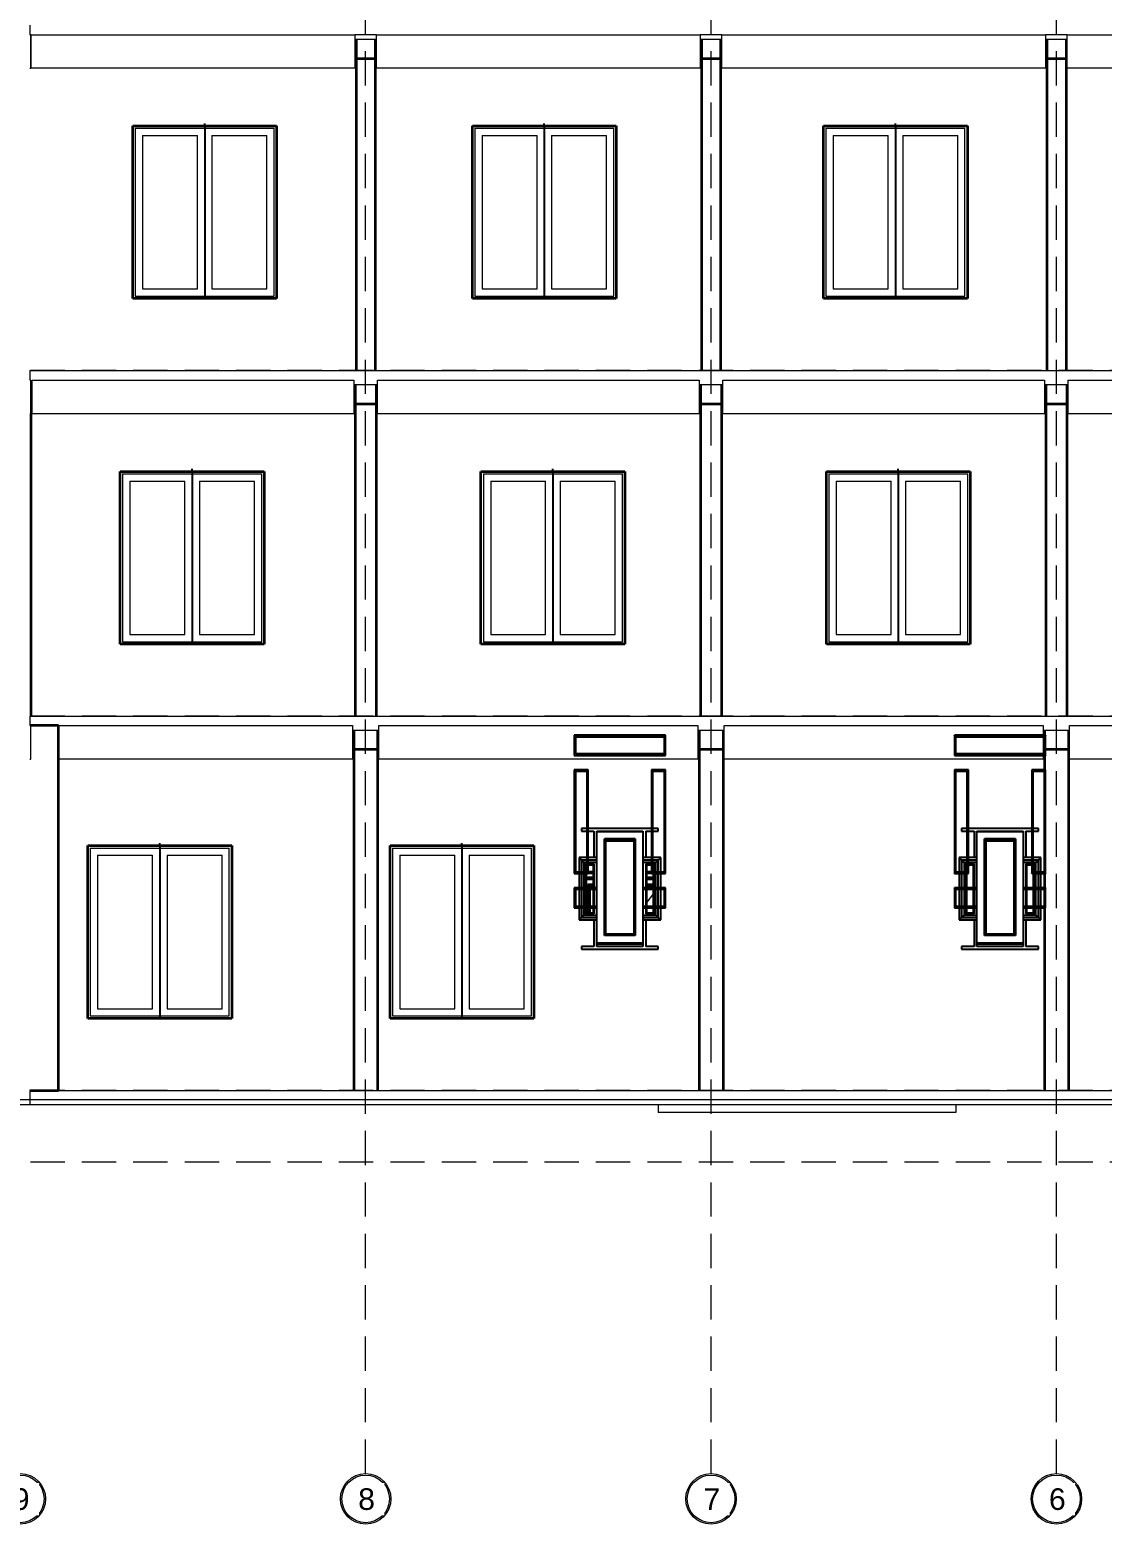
# Model space of a CAD drawing. Header units: millimetres. Extents: x -45890 to 10975, y -4520 to 23231.
# Drawn here: x -29550 to -18374, y -4520 to 11050 of the extents above; entities that cross this region are included whole.
import ezdxf

# ---------------------------------------------------------------- set-up
doc = ezdxf.new("R2010")
doc.units = ezdxf.units.MM
doc.linetypes.add('Centre', pattern=[2381.25, 476.25, -357.1875, 1190.625, -357.1875])
doc.linetypes.add('Hidden', pattern=[535.78125, 357.1875, -178.59375])
for name, color, linetype, lineweight in [('A-DOOR', 7, 'Continuous', 25), ('A-FLOR', 7, 'Continuous', 18), ('A-FLOR-LEVL', 7, 'Continuous', 9), ('A-GLAZ', 7, 'Continuous', 25), ('A-WALL', 7, 'Continuous', 35), ('S-BEAM', 7, 'Continuous', 18), ('S-COLS', 7, 'Continuous', 35), ('S-FNDN', 7, 'Continuous', 18), ('S-GRID', 7, 'Continuous', 9), ('S-GRID-IDEN', 7, 'Continuous', 9)]:
    doc.layers.add(name, color=color, linetype=linetype, lineweight=lineweight)
doc.styles.add('Arial_2', font='arial.ttf', dxfattribs={"height": 225})

# ---------------------------------------------------------------- blocks, each defined once
blk = doc.blocks.new('CỬA 1 CÁNH EROWINDOW_có ô chết_ - D4_1000x2200-2361184-MẶT ĐỨNG KIẾN TRÚC TRỤC 11-1')
at = {"layer": 'A-DOOR'}
for p, q in [((-23750, 2281), (-23745, 2281)), ((-23750, 2220), (-23680, 2220)), ((-23680, 2210), (-23750, 2210)), ((-23750, 2200), (-23680, 2200)), ((-23680, 2200), (-23750, 2200)), ((-23730, 2281), (-23680, 2281)), ((-23730, 2271), (-23680, 2271)), ((-23680, 2261), (-23730, 2261)), ((-23680, 2261), (-23730, 2261)), ((-23120, 2281), (-23070, 2281)), ((-23120, 2271), (-23070, 2271)), ((-23070, 2261), (-23120, 2261)), ((-23070, 2261), (-23120, 2261)), ((-23120, 2220), (-23050, 2220)), ((-23050, 2210), (-23120, 2210)), ((-23120, 2200), (-23050, 2200)), ((-23050, 2200), (-23120, 2200)), ((-23055, 2281), (-23050, 2281)), ((-23680, 2144), (-23733, 2144)), ((-23733, 2144), (-23733, 2110)), ((-23733, 2144), (-23680, 2144)), ((-23733, 2110), (-23733, 2144)), ((-23733, 2095), (-23733, 1915)), ((-23733, 1915), (-23733, 2095)), ((-23723, 2110), (-23723, 2134)), ((-23723, 2134), (-23680, 2134)), ((-23723, 2134), (-23713, 2124)), ((-23723, 1915), (-23723, 2095)), ((-23680, 2124), (-23713, 2124)), ((-23713, 2124), (-23713, 2110)), ((-23713, 2095), (-23713, 1915)), ((-23050, 2144), (-23120, 2144)), ((-23120, 2144), (-23050, 2144)), ((-23120, 2134), (-23050, 2134)), ((-23050, 2124), (-23120, 2124)), ((-23733, 1900), (-23733, 1850)), ((-23733, 1850), (-23733, 1900)), ((-23723, 1850), (-23723, 1900)), ((-23713, 1900), (-23713, 1850))]:
    blk.add_line(p, q, dxfattribs=at)
at = {"layer": 'A-DOOR', "linetype": 'Centre', "lineweight": 18}
blk.add_line((-23050, 2052), (-23120, 1962), dxfattribs=at)
blk = doc.blocks.new('ATT_Window 2 - S5_800x600-2360992-MẶT ĐỨNG KIẾN TRÚC TRỤC 11-1')
at = {"layer": 'A-GLAZ'}
for p, q in [((-19913, 3700), (-19913, 3490)), ((-18963, 3700), (-19913, 3700)), ((-19898, 3505), (-19898, 3685)), ((-19898, 3685), (-18978, 3685)), ((-18978, 3685), (-18988, 3685)), ((-18978, 3685), (-18978, 3505)), ((-18978, 3685), (-18978, 3550)), ((-18963, 3490), (-18963, 3700)), ((-19913, 3490), (-18963, 3490)), ((-18978, 3505), (-19898, 3505)), ((-19913, 3340), (-19913, 2260)), ((-19768, 3340), (-19913, 3340)), ((-19898, 2275), (-19898, 3325)), ((-19898, 3325), (-19783, 3325)), ((-19783, 3325), (-19783, 2407)), ((-19768, 2407), (-19768, 3340)), ((-19108, 3340), (-19108, 2407)), ((-18963, 3340), (-19108, 3340)), ((-19093, 2407), (-19093, 3325)), ((-19093, 3325), (-18978, 3325)), ((-18978, 3325), (-18978, 2275)), ((-18963, 2260), (-18963, 3340)), ((-19838, 2730), (-19838, 2700)), ((-19782, 2730), (-19838, 2730)), ((-19838, 2700), (-19782, 2700)), ((-19108, 2730), (-19768, 2730)), ((-19768, 2700), (-19708, 2700)), ((-19708, 2700), (-19708, 2425)), ((-19678, 2700), (-19198, 2700)), ((-19678, 2697), (-19678, 2700)), ((-19678, 1538), (-19678, 2697)), ((-19678, 2697), (-19198, 2697)), ((-19198, 2700), (-19198, 2697)), ((-19198, 2697), (-19198, 1538)), ((-19168, 2700), (-19168, 2425)), ((-19168, 2700), (-19108, 2700)), ((-19038, 2730), (-19094, 2730)), ((-19094, 2700), (-19038, 2700)), ((-19038, 2700), (-19038, 2730)), ((-19598, 1615), (-19598, 2620)), ((-19598, 2620), (-19278, 2620)), ((-19278, 2619), (-19598, 2619)), ((-19584, 2599), (-19292, 2599)), ((-19583, 1625), (-19583, 2601)), ((-19583, 1626), (-19583, 2601)), ((-19293, 2601), (-19583, 2601)), ((-19293, 2601), (-19293, 1625)), ((-19293, 2601), (-19293, 1626)), ((-19278, 2620), (-19278, 1615)), ((-19838, 2400), (-19863, 2425)), ((-19863, 2425), (-19863, 2269)), ((-19777, 2425), (-19863, 2425)), ((-19813, 2375), (-19838, 2400)), ((-19838, 2400), (-19838, 1800)), ((-19678, 2400), (-19838, 2400)), ((-19813, 2375), (-19813, 2269)), ((-19777, 2375), (-19813, 2375)), ((-19798, 2274), (-19798, 2360)), ((-19798, 2360), (-19782, 2360)), ((-19788, 2350), (-19788, 2275)), ((-19788, 2350), (-19783, 2350)), ((-19783, 2392), (-19783, 2275)), ((-19783, 2275), (-19783, 2360)), ((-19678, 2425), (-19768, 2425)), ((-19768, 2260), (-19768, 2392)), ((-19678, 2375), (-19768, 2375)), ((-19768, 2360), (-19708, 2360)), ((-19768, 2350), (-19718, 2350)), ((-19718, 2350), (-19718, 2110)), ((-19708, 2360), (-19708, 2110)), ((-19108, 2425), (-19198, 2425)), ((-19038, 2400), (-19198, 2400)), ((-19108, 2375), (-19198, 2375)), ((-19168, 2360), (-19168, 2110)), ((-19168, 2360), (-19108, 2360)), ((-19158, 2350), (-19108, 2350)), ((-19158, 2110), (-19158, 2350)), ((-19108, 2392), (-19108, 2260)), ((-19013, 2425), (-19099, 2425)), ((-19063, 2375), (-19099, 2375)), ((-19094, 2360), (-19078, 2360)), ((-19093, 2275), (-19093, 2392)), ((-19093, 2275), (-19093, 2360)), ((-19093, 2350), (-19088, 2350)), ((-19088, 2275), (-19088, 2350)), ((-19078, 2274), (-19078, 2360)), ((-19038, 2400), (-19063, 2375)), ((-19063, 2269), (-19063, 2375)), ((-19013, 2425), (-19038, 2400)), ((-19038, 1800), (-19038, 2400)), ((-19013, 2269), (-19013, 2425)), ((-19913, 2260), (-19846, 2260)), ((-19846, 2275), (-19898, 2275)), ((-19863, 2260), (-19863, 2110)), ((-19783, 2275), (-19831, 2275)), ((-19831, 2260), (-19768, 2260)), ((-19813, 2260), (-19813, 2110)), ((-19798, 2275), (-19783, 2275)), ((-19798, 2110), (-19798, 2260)), ((-19788, 2260), (-19788, 2110)), ((-19108, 2260), (-19046, 2260)), ((-19046, 2275), (-19093, 2275)), ((-19093, 2275), (-19078, 2275)), ((-19088, 2110), (-19088, 2260)), ((-19078, 2110), (-19078, 2260)), ((-19063, 2110), (-19063, 2260)), ((-18978, 2275), (-19031, 2275)), ((-19031, 2260), (-18963, 2260)), ((-19013, 2110), (-19013, 2260)), ((-19913, 2110), (-19913, 1900)), ((-19846, 2110), (-19913, 2110)), ((-19898, 1915), (-19898, 2095)), ((-19898, 2095), (-19846, 2095)), ((-19863, 2101), (-19863, 1909)), ((-19831, 2095), (-19678, 2095)), ((-19678, 2110), (-19831, 2110)), ((-19813, 2101), (-19813, 1909)), ((-19798, 1914), (-19798, 2096)), ((-19708, 2095), (-19798, 2095)), ((-19788, 2095), (-19788, 1915)), ((-19718, 2095), (-19718, 1915)), ((-19708, 2096), (-19708, 1914)), ((-19046, 2110), (-19198, 2110)), ((-19198, 2095), (-19046, 2095)), ((-19168, 2096), (-19168, 1914)), ((-19078, 2095), (-19168, 2095)), ((-19158, 1915), (-19158, 2095)), ((-19088, 1915), (-19088, 2095)), ((-19078, 1914), (-19078, 2096)), ((-19063, 1909), (-19063, 2101)), ((-19031, 2095), (-18978, 2095)), ((-18963, 2110), (-19031, 2110)), ((-19013, 1909), (-19013, 2101)), ((-18978, 2095), (-18978, 1915)), ((-18963, 1900), (-18963, 2110)), ((-19913, 1900), (-19846, 1900)), ((-19846, 1915), (-19898, 1915)), ((-19863, 1900), (-19863, 1775)), ((-19678, 1915), (-19831, 1915)), ((-19831, 1900), (-19678, 1900)), ((-19813, 1900), (-19813, 1825)), ((-19708, 1915), (-19798, 1915)), ((-19798, 1840), (-19798, 1900)), ((-19788, 1900), (-19788, 1850)), ((-19718, 1900), (-19718, 1850)), ((-19708, 1900), (-19708, 1840)), ((-19046, 1915), (-19198, 1915)), ((-19198, 1900), (-19046, 1900)), ((-19078, 1915), (-19168, 1915)), ((-19168, 1900), (-19168, 1840)), ((-19158, 1850), (-19158, 1900)), ((-19088, 1850), (-19088, 1900)), ((-19078, 1840), (-19078, 1900)), ((-19063, 1825), (-19063, 1900)), ((-18978, 1915), (-19031, 1915)), ((-19031, 1900), (-18963, 1900)), ((-19013, 1775), (-19013, 1900)), ((-19838, 1800), (-19863, 1775)), ((-19863, 1775), (-19678, 1775)), ((-19813, 1825), (-19838, 1800)), ((-19838, 1800), (-19678, 1800)), ((-19813, 1825), (-19678, 1825)), ((-19798, 1840), (-19708, 1840)), ((-19788, 1850), (-19718, 1850)), ((-19708, 1775), (-19708, 1500)), ((-19198, 1825), (-19063, 1825)), ((-19198, 1800), (-19038, 1800)), ((-19198, 1775), (-19013, 1775)), ((-19168, 1840), (-19078, 1840)), ((-19168, 1775), (-19168, 1500)), ((-19158, 1850), (-19088, 1850)), ((-19038, 1800), (-19063, 1825)), ((-19013, 1775), (-19038, 1800)), ((-19278, 1615), (-19598, 1615)), ((-19292, 1626), (-19584, 1626)), ((-19838, 1500), (-19838, 1470)), ((-19708, 1500), (-19838, 1500)), ((-19838, 1470), (-19038, 1470)), ((-19678, 1528), (-19678, 1538)), ((-19678, 1538), (-19198, 1538)), ((-19678, 1528), (-19198, 1528)), ((-19678, 1500), (-19678, 1528)), ((-19198, 1500), (-19678, 1500)), ((-19198, 1538), (-19198, 1528)), ((-19198, 1528), (-19198, 1500)), ((-19038, 1500), (-19168, 1500)), ((-19038, 1470), (-19038, 1500))]:
    blk.add_line(p, q, dxfattribs=at)
for points, knots in [([(-19903, 3690), (-19904, 3691), (-19904, 3691), (-19905, 3692), (-19906, 3693), (-19908, 3695), (-19910, 3697), (-19912, 3699), (-19913, 3700)], [0.5624637, 0.5624637, 0.5624637, 0.5624637, 0.5833333, 0.6666667, 0.7083333, 0.75, 0.8333333, 1, 1, 1, 1]), ([(-18963, 3700), (-18964, 3699), (-18966, 3697), (-18969, 3694), (-18970, 3693), (-18971, 3692), (-18972, 3691), (-18973, 3690), (-18974, 3689), (-18975, 3688), (-18976, 3687), (-18977, 3686), (-18978, 3685), (-18978, 3685), (-18978, 3685)], [-1, -1, -1, -1, -0.833333, -0.75, -0.666667, -0.625, -0.583333, -0.5, -0.458333, -0.416667, -0.333333, -0.25, -0.166667, 0, 0, 0, 0]), ([(-19903, 3500), (-19904, 3499), (-19904, 3499), (-19905, 3498), (-19906, 3497), (-19908, 3495), (-19910, 3493), (-19912, 3491), (-19913, 3490)], [0.5624637, 0.5624637, 0.5624637, 0.5624637, 0.5833333, 0.6666667, 0.7083333, 0.75, 0.8333333, 1, 1, 1, 1]), ([(-18978, 3505), (-18978, 3505), (-18978, 3505), (-18977, 3504), (-18976, 3503), (-18975, 3502), (-18974, 3501), (-18973, 3500), (-18972, 3499), (-18971, 3498), (-18970, 3497), (-18968, 3495), (-18966, 3493), (-18964, 3491), (-18963, 3490)], [0, 0, 0, 0, 0.166667, 0.25, 0.333333, 0.416667, 0.458333, 0.5, 0.583333, 0.666667, 0.708333, 0.75, 0.833333, 1, 1, 1, 1]), ([(-19898, 3325), (-19898, 3325), (-19898, 3325), (-19899, 3326), (-19900, 3327), (-19901, 3328), (-19902, 3329), (-19903, 3330), (-19904, 3331), (-19905, 3332), (-19906, 3333), (-19908, 3335), (-19910, 3337), (-19912, 3339), (-19913, 3340)], [0, 0, 0, 0, 0.166667, 0.25, 0.333333, 0.416667, 0.458333, 0.5, 0.583333, 0.666667, 0.708333, 0.75, 0.833333, 1, 1, 1, 1]), ([(-19783, 3325), (-19783, 3325), (-19783, 3325), (-19782, 3326), (-19781, 3327), (-19780, 3328), (-19779, 3329), (-19778, 3330), (-19777, 3331), (-19776, 3332), (-19775, 3333), (-19773, 3335), (-19771, 3337), (-19769, 3339), (-19768, 3340)], [0, 0, 0, 0, 0.166667, 0.25, 0.333333, 0.416667, 0.458333, 0.5, 0.583333, 0.666667, 0.708333, 0.75, 0.833333, 1, 1, 1, 1]), ([(-19093, 3325), (-19093, 3325), (-19093, 3325), (-19094, 3326), (-19095, 3327), (-19096, 3328), (-19097, 3329), (-19098, 3330), (-19099, 3331), (-19100, 3332), (-19101, 3333), (-19103, 3335), (-19105, 3337), (-19107, 3339), (-19108, 3340)], [0, 0, 0, 0, 0.166667, 0.25, 0.333333, 0.416667, 0.458333, 0.5, 0.583333, 0.666667, 0.708333, 0.75, 0.833333, 1, 1, 1, 1]), ([(-18978, 3325), (-18978, 3325), (-18978, 3325), (-18977, 3326), (-18976, 3327), (-18975, 3328), (-18974, 3329), (-18973, 3330), (-18972, 3331), (-18971, 3332), (-18970, 3333), (-18968, 3335), (-18966, 3337), (-18964, 3339), (-18963, 3340)], [0, 0, 0, 0, 0.166667, 0.25, 0.333333, 0.416667, 0.458333, 0.5, 0.583333, 0.666667, 0.708333, 0.75, 0.833333, 1, 1, 1, 1]), ([(-19583, 2601), (-19583, 2601), (-19583, 2602), (-19584, 2604), (-19585, 2605), (-19586, 2606), (-19587, 2607), (-19588, 2608), (-19589, 2610), (-19590, 2611), (-19591, 2613), (-19593, 2614), (-19595, 2616), (-19597, 2618), (-19598, 2619)], [0, 0, 0, 0, 0.166667, 0.25, 0.333333, 0.416667, 0.458333, 0.5, 0.583333, 0.666667, 0.708333, 0.75, 0.833333, 1, 1, 1, 1]), ([(-19278, 2619), (-19279, 2618), (-19281, 2616), (-19284, 2613), (-19285, 2612), (-19286, 2611), (-19287, 2609), (-19288, 2608), (-19289, 2607), (-19290, 2606), (-19291, 2605), (-19292, 2604), (-19293, 2602), (-19293, 2601), (-19293, 2601)], [-1, -1, -1, -1, -0.833333, -0.75, -0.666667, -0.625, -0.583333, -0.5, -0.458333, -0.416667, -0.333333, -0.25, -0.166667, 0, 0, 0, 0]), ([(-19913, 2260), (-19912, 2261), (-19910, 2263), (-19907, 2266), (-19906, 2267), (-19905, 2268), (-19904, 2269), (-19903, 2270), (-19902, 2271), (-19901, 2272), (-19900, 2273), (-19899, 2274), (-19898, 2275), (-19898, 2275), (-19898, 2275)], [-1, -1, -1, -1, -0.833333, -0.75, -0.666667, -0.625, -0.583333, -0.5, -0.458333, -0.416667, -0.333333, -0.25, -0.166667, 0, 0, 0, 0]), ([(-19783, 2275), (-19783, 2275), (-19783, 2275), (-19782, 2274), (-19781, 2273), (-19780, 2272), (-19779, 2271), (-19778, 2270), (-19777, 2269), (-19776, 2268), (-19775, 2267), (-19773, 2265), (-19771, 2263), (-19769, 2261), (-19768, 2260)], [0, 0, 0, 0, 0.166667, 0.25, 0.333333, 0.416667, 0.458333, 0.5, 0.583333, 0.666667, 0.708333, 0.75, 0.833333, 1, 1, 1, 1]), ([(-19108, 2260), (-19107, 2261), (-19105, 2263), (-19102, 2266), (-19101, 2267), (-19100, 2268), (-19099, 2269), (-19098, 2270), (-19097, 2271), (-19096, 2272), (-19095, 2273), (-19094, 2274), (-19093, 2275), (-19093, 2275), (-19093, 2275)], [-1, -1, -1, -1, -0.833333, -0.75, -0.666667, -0.625, -0.583333, -0.5, -0.458333, -0.416667, -0.333333, -0.25, -0.166667, 0, 0, 0, 0]), ([(-18978, 2275), (-18978, 2275), (-18978, 2275), (-18977, 2274), (-18976, 2273), (-18975, 2272), (-18974, 2271), (-18973, 2270), (-18972, 2269), (-18971, 2268), (-18970, 2267), (-18968, 2265), (-18966, 2263), (-18964, 2261), (-18963, 2260)], [0, 0, 0, 0, 0.166667, 0.25, 0.333333, 0.416667, 0.458333, 0.5, 0.583333, 0.666667, 0.708333, 0.75, 0.833333, 1, 1, 1, 1]), ([(-19898, 2095), (-19898, 2095), (-19898, 2095), (-19899, 2096), (-19900, 2097), (-19901, 2098), (-19902, 2099), (-19903, 2100), (-19904, 2101), (-19905, 2102), (-19906, 2103), (-19908, 2105), (-19910, 2107), (-19912, 2109), (-19913, 2110)], [0, 0, 0, 0, 0.166667, 0.25, 0.333333, 0.416667, 0.458333, 0.5, 0.583333, 0.666667, 0.708333, 0.75, 0.833333, 1, 1, 1, 1]), ([(-18963, 2110), (-18964, 2109), (-18966, 2107), (-18969, 2104), (-18970, 2103), (-18971, 2102), (-18972, 2101), (-18973, 2100), (-18974, 2099), (-18975, 2098), (-18976, 2097), (-18977, 2096), (-18978, 2095), (-18978, 2095), (-18978, 2095)], [-1, -1, -1, -1, -0.833333, -0.75, -0.666667, -0.625, -0.583333, -0.5, -0.458333, -0.416667, -0.333333, -0.25, -0.166667, 0, 0, 0, 0]), ([(-19898, 1915), (-19898, 1915), (-19898, 1915), (-19899, 1914), (-19900, 1913), (-19901, 1912), (-19902, 1911), (-19903, 1910), (-19904, 1909), (-19905, 1908), (-19906, 1907), (-19908, 1905), (-19910, 1903), (-19912, 1901), (-19913, 1900)], [0, 0, 0, 0, 0.166667, 0.25, 0.333333, 0.416667, 0.458333, 0.5, 0.583333, 0.666667, 0.708333, 0.75, 0.833333, 1, 1, 1, 1]), ([(-18978, 1915), (-18978, 1915), (-18978, 1915), (-18977, 1914), (-18976, 1913), (-18975, 1912), (-18974, 1911), (-18973, 1910), (-18972, 1909), (-18971, 1908), (-18970, 1907), (-18968, 1905), (-18966, 1903), (-18964, 1901), (-18963, 1900)], [0, 0, 0, 0, 0.166667, 0.25, 0.333333, 0.416667, 0.458333, 0.5, 0.583333, 0.666667, 0.708333, 0.75, 0.833333, 1, 1, 1, 1]), ([(-19584, 1626), (-19584, 1626), (-19584, 1626), (-19585, 1625), (-19586, 1625), (-19587, 1624), (-19588, 1624), (-19589, 1623), (-19590, 1622), (-19591, 1621), (-19593, 1620), (-19595, 1618), (-19596, 1616), (-19598, 1615)], [0.1666667, 0.1666667, 0.1666667, 0.1666667, 0.25, 0.3333333, 0.4166667, 0.4583333, 0.5, 0.5833333, 0.6666667, 0.7083333, 0.75, 0.8333333, 0.9851857, 0.9851857, 0.9851857, 0.9851857]), ([(-19292, 1626), (-19292, 1626), (-19292, 1626), (-19291, 1625), (-19290, 1625), (-19289, 1624), (-19288, 1624), (-19287, 1623), (-19286, 1622), (-19285, 1621), (-19283, 1620), (-19281, 1618), (-19280, 1616), (-19278, 1615)], [0.1666667, 0.1666667, 0.1666667, 0.1666667, 0.25, 0.3333333, 0.4166667, 0.4583333, 0.5, 0.5833333, 0.6666667, 0.7083333, 0.75, 0.8333333, 0.9821145, 0.9821145, 0.9821145, 0.9821145])]:
    blk.add_open_spline(points, degree=3, knots=knots, dxfattribs=at)
blk = doc.blocks.new('ATT_Window 2 - S5_800x600-V1-MẶT ĐỨNG KIẾN TRÚC TRỤC 11-1')
at = {"layer": 'A-GLAZ'}
for p, q in [((-23875, 3700), (-23875, 3490)), ((-22925, 3700), (-23875, 3700)), ((-23860, 3505), (-23860, 3685)), ((-23860, 3685), (-22940, 3685)), ((-22940, 3685), (-22940, 3505)), ((-22925, 3490), (-22925, 3700)), ((-23875, 3490), (-22925, 3490)), ((-22940, 3505), (-23860, 3505)), ((-23875, 3340), (-23875, 2260)), ((-23730, 3340), (-23875, 3340)), ((-23860, 2275), (-23860, 3325)), ((-23860, 3325), (-23745, 3325)), ((-23745, 3325), (-23745, 2408)), ((-23730, 2408), (-23730, 3340)), ((-23070, 3340), (-23070, 2408)), ((-22925, 3340), (-23070, 3340)), ((-23055, 2408), (-23055, 3325)), ((-23055, 3325), (-22940, 3325)), ((-22940, 3325), (-22940, 2275)), ((-22925, 2260), (-22925, 3340)), ((-23800, 2730), (-23800, 2700)), ((-23744, 2730), (-23800, 2730)), ((-23800, 2700), (-23744, 2700)), ((-23070, 2730), (-23730, 2730)), ((-23730, 2700), (-23670, 2700)), ((-23670, 2700), (-23670, 2425)), ((-23640, 2700), (-23160, 2700)), ((-23640, 2697), (-23640, 2700)), ((-23640, 1538), (-23640, 2697)), ((-23640, 2697), (-23160, 2697)), ((-23160, 2700), (-23160, 2697)), ((-23160, 2697), (-23160, 1538)), ((-23130, 2700), (-23130, 2425)), ((-23130, 2700), (-23070, 2700)), ((-23000, 2730), (-23056, 2730)), ((-23056, 2700), (-23000, 2700)), ((-23000, 2700), (-23000, 2730)), ((-23560, 1615), (-23560, 2620)), ((-23560, 2620), (-23240, 2620)), ((-23240, 2619), (-23560, 2619)), ((-23546, 2599), (-23254, 2599)), ((-23545, 1625), (-23545, 2601)), ((-23545, 1626), (-23545, 2601)), ((-23255, 2601), (-23545, 2601)), ((-23255, 2601), (-23255, 1625)), ((-23255, 2601), (-23255, 1626)), ((-23240, 2620), (-23240, 1615)), ((-23800, 2400), (-23825, 2425)), ((-23825, 2425), (-23825, 2269)), ((-23739, 2425), (-23825, 2425)), ((-23775, 2375), (-23800, 2400)), ((-23800, 2400), (-23800, 1800)), ((-23640, 2400), (-23800, 2400)), ((-23775, 2375), (-23775, 2269)), ((-23739, 2375), (-23775, 2375)), ((-23760, 2274), (-23760, 2360)), ((-23760, 2360), (-23744, 2360)), ((-23750, 2350), (-23750, 2275)), ((-23750, 2350), (-23745, 2350)), ((-23745, 2392), (-23745, 2275)), ((-23745, 2275), (-23745, 2360)), ((-23640, 2425), (-23730, 2425)), ((-23730, 2260), (-23730, 2392)), ((-23640, 2375), (-23730, 2375)), ((-23730, 2360), (-23670, 2360)), ((-23730, 2350), (-23680, 2350)), ((-23680, 2350), (-23680, 2110)), ((-23670, 2360), (-23670, 2110)), ((-23070, 2425), (-23160, 2425)), ((-23000, 2400), (-23160, 2400)), ((-23070, 2375), (-23160, 2375)), ((-23130, 2360), (-23130, 2110)), ((-23130, 2360), (-23070, 2360)), ((-23120, 2350), (-23070, 2350)), ((-23120, 2110), (-23120, 2350)), ((-23070, 2392), (-23070, 2260)), ((-22975, 2425), (-23061, 2425)), ((-23025, 2375), (-23061, 2375)), ((-23056, 2360), (-23040, 2360)), ((-23055, 2275), (-23055, 2392)), ((-23055, 2275), (-23055, 2360)), ((-23055, 2350), (-23050, 2350)), ((-23050, 2275), (-23050, 2350)), ((-23040, 2274), (-23040, 2360)), ((-23000, 2400), (-23025, 2375)), ((-23025, 2269), (-23025, 2375)), ((-22975, 2425), (-23000, 2400)), ((-23000, 1800), (-23000, 2400)), ((-22975, 2269), (-22975, 2425)), ((-23875, 2260), (-23808, 2260)), ((-23808, 2275), (-23860, 2275)), ((-23825, 2260), (-23825, 2110)), ((-23745, 2275), (-23793, 2275)), ((-23793, 2260), (-23730, 2260)), ((-23775, 2260), (-23775, 2110)), ((-23760, 2275), (-23745, 2275)), ((-23760, 2110), (-23760, 2260)), ((-23750, 2260), (-23750, 2110)), ((-23070, 2260), (-23008, 2260)), ((-23008, 2275), (-23055, 2275)), ((-23055, 2275), (-23040, 2275)), ((-23050, 2110), (-23050, 2260)), ((-23040, 2110), (-23040, 2260)), ((-23025, 2110), (-23025, 2260)), ((-22940, 2275), (-22993, 2275)), ((-22993, 2260), (-22925, 2260)), ((-22975, 2110), (-22975, 2260)), ((-23875, 2110), (-23875, 1900)), ((-23808, 2110), (-23875, 2110)), ((-23860, 1915), (-23860, 2095)), ((-23860, 2095), (-23808, 2095)), ((-23825, 2101), (-23825, 1909)), ((-23793, 2095), (-23640, 2095)), ((-23640, 2110), (-23793, 2110)), ((-23775, 2101), (-23775, 1909)), ((-23760, 1914), (-23760, 2096)), ((-23670, 2095), (-23760, 2095)), ((-23750, 2095), (-23750, 1915)), ((-23680, 2095), (-23680, 1915)), ((-23670, 2096), (-23670, 1914)), ((-23008, 2110), (-23160, 2110)), ((-23160, 2095), (-23008, 2095)), ((-23130, 2096), (-23130, 1914)), ((-23040, 2095), (-23130, 2095)), ((-23120, 1915), (-23120, 2095)), ((-23050, 1915), (-23050, 2095)), ((-23040, 1914), (-23040, 2096)), ((-23025, 1909), (-23025, 2101)), ((-22993, 2095), (-22940, 2095)), ((-22925, 2110), (-22993, 2110)), ((-22975, 1909), (-22975, 2101)), ((-22940, 2095), (-22940, 1915)), ((-22925, 1900), (-22925, 2110)), ((-23875, 1900), (-23808, 1900)), ((-23808, 1915), (-23860, 1915)), ((-23825, 1900), (-23825, 1775)), ((-23640, 1915), (-23793, 1915)), ((-23793, 1900), (-23640, 1900)), ((-23775, 1900), (-23775, 1825)), ((-23670, 1915), (-23760, 1915)), ((-23760, 1840), (-23760, 1900)), ((-23750, 1900), (-23750, 1850)), ((-23680, 1900), (-23680, 1850)), ((-23670, 1900), (-23670, 1840)), ((-23008, 1915), (-23160, 1915)), ((-23160, 1900), (-23008, 1900)), ((-23040, 1915), (-23130, 1915)), ((-23130, 1900), (-23130, 1840)), ((-23120, 1850), (-23120, 1900)), ((-23050, 1850), (-23050, 1900)), ((-23040, 1840), (-23040, 1900)), ((-23025, 1825), (-23025, 1900)), ((-22940, 1915), (-22993, 1915)), ((-22993, 1900), (-22925, 1900)), ((-22975, 1775), (-22975, 1900)), ((-23800, 1800), (-23825, 1775)), ((-23825, 1775), (-23640, 1775)), ((-23775, 1825), (-23800, 1800)), ((-23800, 1800), (-23640, 1800)), ((-23775, 1825), (-23640, 1825)), ((-23760, 1840), (-23670, 1840)), ((-23750, 1850), (-23680, 1850)), ((-23670, 1775), (-23670, 1500)), ((-23160, 1825), (-23025, 1825)), ((-23160, 1800), (-23000, 1800)), ((-23160, 1775), (-22975, 1775)), ((-23130, 1840), (-23040, 1840)), ((-23130, 1775), (-23130, 1500)), ((-23120, 1850), (-23050, 1850)), ((-23000, 1800), (-23025, 1825)), ((-22975, 1775), (-23000, 1800)), ((-23240, 1615), (-23560, 1615)), ((-23254, 1626), (-23546, 1626)), ((-23800, 1500), (-23800, 1470)), ((-23670, 1500), (-23800, 1500)), ((-23800, 1470), (-23000, 1470)), ((-23640, 1528), (-23640, 1538)), ((-23640, 1538), (-23160, 1538)), ((-23640, 1528), (-23160, 1528)), ((-23640, 1500), (-23640, 1528)), ((-23160, 1500), (-23640, 1500)), ((-23160, 1538), (-23160, 1528)), ((-23160, 1528), (-23160, 1500)), ((-23000, 1500), (-23130, 1500)), ((-23000, 1470), (-23000, 1500))]:
    blk.add_line(p, q, dxfattribs=at)
for points, knots in [([(-23865, 3690), (-23866, 3691), (-23866, 3691), (-23867, 3692), (-23868, 3693), (-23870, 3695), (-23872, 3697), (-23874, 3699), (-23875, 3700)], [0.5624637, 0.5624637, 0.5624637, 0.5624637, 0.5833333, 0.6666667, 0.7083333, 0.75, 0.8333333, 1, 1, 1, 1]), ([(-22925, 3700), (-22926, 3699), (-22928, 3697), (-22931, 3694), (-22932, 3693), (-22933, 3692), (-22934, 3691), (-22934, 3691), (-22935, 3690)], [-1, -1, -1, -1, -0.8333333, -0.75, -0.6666667, -0.625, -0.5833333, -0.5624637, -0.5624637, -0.5624637, -0.5624637]), ([(-23865, 3500), (-23866, 3499), (-23866, 3499), (-23867, 3498), (-23868, 3497), (-23870, 3495), (-23872, 3493), (-23874, 3491), (-23875, 3490)], [0.5624637, 0.5624637, 0.5624637, 0.5624637, 0.5833333, 0.6666667, 0.7083333, 0.75, 0.8333333, 1, 1, 1, 1]), ([(-22935, 3500), (-22934, 3499), (-22934, 3499), (-22933, 3498), (-22932, 3497), (-22930, 3495), (-22928, 3493), (-22926, 3491), (-22925, 3490)], [0.5624637, 0.5624637, 0.5624637, 0.5624637, 0.5833333, 0.6666667, 0.7083333, 0.75, 0.8333333, 1, 1, 1, 1]), ([(-23860, 3325), (-23860, 3325), (-23860, 3325), (-23861, 3326), (-23862, 3327), (-23863, 3328), (-23864, 3329), (-23865, 3330), (-23866, 3331), (-23867, 3332), (-23868, 3333), (-23870, 3335), (-23872, 3337), (-23874, 3339), (-23875, 3340)], [0, 0, 0, 0, 0.166667, 0.25, 0.333333, 0.416667, 0.458333, 0.5, 0.583333, 0.666667, 0.708333, 0.75, 0.833333, 1, 1, 1, 1]), ([(-23745, 3325), (-23745, 3325), (-23745, 3325), (-23744, 3326), (-23743, 3327), (-23742, 3328), (-23741, 3329), (-23740, 3330), (-23739, 3331), (-23738, 3332), (-23737, 3333), (-23735, 3335), (-23733, 3337), (-23731, 3339), (-23730, 3340)], [0, 0, 0, 0, 0.166667, 0.25, 0.333333, 0.416667, 0.458333, 0.5, 0.583333, 0.666667, 0.708333, 0.75, 0.833333, 1, 1, 1, 1]), ([(-23055, 3325), (-23055, 3325), (-23055, 3325), (-23056, 3326), (-23057, 3327), (-23058, 3328), (-23059, 3329), (-23060, 3330), (-23061, 3331), (-23062, 3332), (-23063, 3333), (-23065, 3335), (-23067, 3337), (-23069, 3339), (-23070, 3340)], [0, 0, 0, 0, 0.166667, 0.25, 0.333333, 0.416667, 0.458333, 0.5, 0.583333, 0.666667, 0.708333, 0.75, 0.833333, 1, 1, 1, 1]), ([(-22940, 3325), (-22940, 3325), (-22940, 3325), (-22939, 3326), (-22938, 3327), (-22937, 3328), (-22936, 3329), (-22935, 3330), (-22934, 3331), (-22933, 3332), (-22932, 3333), (-22930, 3335), (-22928, 3337), (-22926, 3339), (-22925, 3340)], [0, 0, 0, 0, 0.166667, 0.25, 0.333333, 0.416667, 0.458333, 0.5, 0.583333, 0.666667, 0.708333, 0.75, 0.833333, 1, 1, 1, 1]), ([(-23545, 2601), (-23545, 2601), (-23545, 2602), (-23546, 2604), (-23547, 2605), (-23548, 2606), (-23549, 2607), (-23550, 2608), (-23551, 2610), (-23552, 2611), (-23553, 2613), (-23555, 2614), (-23557, 2616), (-23559, 2618), (-23560, 2619)], [0, 0, 0, 0, 0.166667, 0.25, 0.333333, 0.416667, 0.458333, 0.5, 0.583333, 0.666667, 0.708333, 0.75, 0.833333, 1, 1, 1, 1]), ([(-23240, 2619), (-23241, 2618), (-23243, 2616), (-23246, 2613), (-23247, 2612), (-23248, 2611), (-23249, 2609), (-23250, 2608), (-23251, 2607), (-23252, 2606), (-23253, 2605), (-23254, 2604), (-23255, 2602), (-23255, 2601), (-23255, 2601)], [-1, -1, -1, -1, -0.833333, -0.75, -0.666667, -0.625, -0.583333, -0.5, -0.458333, -0.416667, -0.333333, -0.25, -0.166667, 0, 0, 0, 0]), ([(-23875, 2260), (-23874, 2261), (-23872, 2263), (-23869, 2266), (-23868, 2267), (-23867, 2268), (-23866, 2269), (-23865, 2270), (-23864, 2271), (-23863, 2272), (-23862, 2273), (-23861, 2274), (-23860, 2275), (-23860, 2275), (-23860, 2275)], [-1, -1, -1, -1, -0.833333, -0.75, -0.666667, -0.625, -0.583333, -0.5, -0.458333, -0.416667, -0.333333, -0.25, -0.166667, 0, 0, 0, 0]), ([(-23745, 2275), (-23745, 2275), (-23745, 2275), (-23744, 2274), (-23743, 2273), (-23742, 2272), (-23741, 2271), (-23740, 2270), (-23739, 2269), (-23738, 2268), (-23737, 2267), (-23735, 2265), (-23733, 2263), (-23731, 2261), (-23730, 2260)], [0, 0, 0, 0, 0.166667, 0.25, 0.333333, 0.416667, 0.458333, 0.5, 0.583333, 0.666667, 0.708333, 0.75, 0.833333, 1, 1, 1, 1]), ([(-23070, 2260), (-23069, 2261), (-23067, 2263), (-23064, 2266), (-23063, 2267), (-23062, 2268), (-23061, 2269), (-23060, 2270), (-23059, 2271), (-23058, 2272), (-23057, 2273), (-23056, 2274), (-23055, 2275), (-23055, 2275), (-23055, 2275)], [-1, -1, -1, -1, -0.833333, -0.75, -0.666667, -0.625, -0.583333, -0.5, -0.458333, -0.416667, -0.333333, -0.25, -0.166667, 0, 0, 0, 0]), ([(-22940, 2275), (-22940, 2275), (-22940, 2275), (-22939, 2274), (-22938, 2273), (-22937, 2272), (-22936, 2271), (-22935, 2270), (-22934, 2269), (-22933, 2268), (-22932, 2267), (-22930, 2265), (-22928, 2263), (-22926, 2261), (-22925, 2260)], [0, 0, 0, 0, 0.166667, 0.25, 0.333333, 0.416667, 0.458333, 0.5, 0.583333, 0.666667, 0.708333, 0.75, 0.833333, 1, 1, 1, 1]), ([(-23860, 2095), (-23860, 2095), (-23860, 2095), (-23861, 2096), (-23862, 2097), (-23863, 2098), (-23864, 2099), (-23865, 2100), (-23866, 2101), (-23867, 2102), (-23868, 2103), (-23870, 2105), (-23872, 2107), (-23874, 2109), (-23875, 2110)], [0, 0, 0, 0, 0.166667, 0.25, 0.333333, 0.416667, 0.458333, 0.5, 0.583333, 0.666667, 0.708333, 0.75, 0.833333, 1, 1, 1, 1]), ([(-22925, 2110), (-22926, 2109), (-22928, 2107), (-22931, 2104), (-22932, 2103), (-22933, 2102), (-22934, 2101), (-22935, 2100), (-22936, 2099), (-22937, 2098), (-22938, 2097), (-22939, 2096), (-22940, 2095), (-22940, 2095), (-22940, 2095)], [-1, -1, -1, -1, -0.833333, -0.75, -0.666667, -0.625, -0.583333, -0.5, -0.458333, -0.416667, -0.333333, -0.25, -0.166667, 0, 0, 0, 0]), ([(-23860, 1915), (-23860, 1915), (-23860, 1915), (-23861, 1914), (-23862, 1913), (-23863, 1912), (-23864, 1911), (-23865, 1910), (-23866, 1909), (-23867, 1908), (-23868, 1907), (-23870, 1905), (-23872, 1903), (-23874, 1901), (-23875, 1900)], [0, 0, 0, 0, 0.166667, 0.25, 0.333333, 0.416667, 0.458333, 0.5, 0.583333, 0.666667, 0.708333, 0.75, 0.833333, 1, 1, 1, 1]), ([(-22940, 1915), (-22940, 1915), (-22940, 1915), (-22939, 1914), (-22938, 1913), (-22937, 1912), (-22936, 1911), (-22935, 1910), (-22934, 1909), (-22933, 1908), (-22932, 1907), (-22930, 1905), (-22928, 1903), (-22926, 1901), (-22925, 1900)], [0, 0, 0, 0, 0.166667, 0.25, 0.333333, 0.416667, 0.458333, 0.5, 0.583333, 0.666667, 0.708333, 0.75, 0.833333, 1, 1, 1, 1]), ([(-23546, 1626), (-23546, 1626), (-23546, 1626), (-23547, 1625), (-23548, 1625), (-23549, 1624), (-23550, 1624), (-23551, 1623), (-23552, 1622), (-23553, 1621), (-23555, 1620), (-23557, 1618), (-23558, 1616), (-23560, 1615)], [0.1666667, 0.1666667, 0.1666667, 0.1666667, 0.25, 0.3333333, 0.4166667, 0.4583333, 0.5, 0.5833333, 0.6666667, 0.7083333, 0.75, 0.8333333, 0.9851857, 0.9851857, 0.9851857, 0.9851857]), ([(-23254, 1626), (-23254, 1626), (-23254, 1626), (-23253, 1625), (-23252, 1625), (-23251, 1624), (-23250, 1624), (-23249, 1623), (-23248, 1622), (-23247, 1621), (-23245, 1620), (-23243, 1618), (-23242, 1616), (-23240, 1615)], [0.1666667, 0.1666667, 0.1666667, 0.1666667, 0.25, 0.3333333, 0.4166667, 0.4583333, 0.5, 0.5833333, 0.6666667, 0.7083333, 0.75, 0.8333333, 0.9821145, 0.9821145, 0.9821145, 0.9821145])]:
    blk.add_open_spline(points, degree=3, knots=knots, dxfattribs=at)
blk = doc.blocks.new('CUA SO 2 CANH NHOM KINH O O THOANG - S1_1500x1800-2404851-MẶT ĐỨNG KIẾN TRÚC TRỤC 11-1')
at = {"layer": 'A-GLAZ', "lineweight": 18}
for p, q in [((-10533, 2525), (-10533, 775)), ((-10533, 2525), (-9083, 2525)), ((-9808, 775), (-9808, 2525)), ((-9808, 2525), (-9808, 775)), ((-9083, 775), (-9083, 2525)), ((-10457, 2449), (-10457, 851)), ((-10457, 2449), (-9884, 2449)), ((-9884, 851), (-9884, 2449)), ((-9732, 2449), (-9732, 851)), ((-9732, 2449), (-9159, 2449)), ((-9159, 851), (-9159, 2449)), ((-10457, 851), (-9884, 851)), ((-9732, 851), (-9159, 851)), ((-10533, 775), (-9083, 775))]:
    blk.add_line(p, q, dxfattribs=at)
at = {"layer": 'A-GLAZ'}
for q in [(-9808, 2575), (-9808, 750)]:
    blk.add_line((-9808, 2550), q, dxfattribs=at)
blk = doc.blocks.new('M_Concrete-Rectangular-Column - COT250X350-V2-MẶT ĐỨNG KIẾN TRÚC TRỤC 11-1')
at = {"layer": 'S-COLS'}
for p, q in [((-18975, 3750), (-18975, 3700)), ((-18725, 3750), (-18725, 0)), ((-18975, 3490), (-18975, 3340)), ((-18975, 2260), (-18975, 2110)), ((-18975, 1900), (-18975, 0))]:
    blk.add_line(p, q, dxfattribs=at)
blk = doc.blocks.new('M_Concrete-Rectangular-Column - COT250X350-2391829-MẶT ĐỨNG KIẾN TRÚC TRỤC 11-1')
at = {"layer": 'S-COLS'}
for p, q in [((-11775, 3750), (-11775, 0)), ((-11525, 3750), (-11525, 0))]:
    blk.add_line(p, q, dxfattribs=at)
blk = doc.blocks.new('M_Concrete-Rectangular-Column - COT220X300-V5-MẶT ĐỨNG KIẾN TRÚC TRỤC 11-1')
at = {"layer": 'S-COLS'}
for p, q in [((-11760, 7350), (-11760, 3900)), ((-11540, 7350), (-11540, 3900))]:
    blk.add_line(p, q, dxfattribs=at)
blk = doc.blocks.new('M_Concrete-Rectangular-Column - COT200X250-2391837-MẶT ĐỨNG KIẾN TRÚC TRỤC 11-1')
at = {"layer": 'S-COLS'}
for p, q in [((-11750, 10950), (-11750, 7500)), ((-11550, 10950), (-11550, 7500))]:
    blk.add_line(p, q, dxfattribs=at)
blk = doc.blocks.new('M_Concrete-Rectangular-Column - COT220X300-V6-MẶT ĐỨNG KIẾN TRÚC TRỤC 11-1')
at = {"layer": 'S-COLS'}
blk.add_line((-29540, 7050), (-29540, 3900), dxfattribs=at)
blk = doc.blocks.new('Grid - TRUC  D1-102336-MẶT ĐỨNG KIẾN TRÚC TRỤC 11-1')
at = {"layer": 'S-GRID-IDEN'}
for radius in [263, 248]:
    blk.add_circle((-550, -4257), radius, dxfattribs=at)

msp = doc.modelspace()

# ---------------------------------------------------------------- linework, layer by layer
at = {"layer": 'A-FLOR'}
for p, q in [((-29537, 10950), (-29540, 10950)), ((-25937, 10950), (-26163, 10950)), ((-22337, 10950), (-22563, 10950)), ((-18737, 10950), (-18963, 10950)), ((-29550, 7500), (-8150, 7500)), ((-29550, 7500), (-29550, 7400)), ((-29527, 7350), (-29540, 7350)), ((-25927, 7350), (-26173, 7350)), ((-22327, 7350), (-22573, 7350)), ((-18727, 7350), (-18973, 7350)), ((-29550, 3900), (-8150, 3900)), ((-29550, 3900), (-29550, 3800)), ((-25912, 3750), (-26188, 3750)), ((-22312, 3750), (-22588, 3750)), ((-18712, 3750), (-18988, 3750)), ((-29550, 0), (-29550, -150)), ((-4250, -150), (-37275, -150)), ((-23000, -150), (-23000, -230)), ((-19900, -150), (-19900, -230)), ((-19900, -230), (-23000, -230))]:
    msp.add_line(p, q, dxfattribs=at)
at = {"layer": 'A-FLOR-LEVL', "linetype": 'Hidden'}
for p, q in [((9926, 7500), (-37186, 7500)), ((9926, 3900), (-37186, 3900)), ((9926, 0), (-37186, 0)), ((9926, -750), (-37186, -750))]:
    msp.add_line(p, q, dxfattribs=at)
at = {"layer": 'A-WALL'}
for p, q in [((-29537, 10750), (-29540, 10750)), ((-25937, 10750), (-26163, 10750)), ((-22337, 10750), (-22563, 10750)), ((-18737, 10750), (-18963, 10750)), ((-28478, 8250), (-28478, 10050)), ((-28478, 10050), (-26978, 10050)), ((-26978, 10050), (-26978, 8250)), ((-24938, 8250), (-24938, 10050)), ((-24938, 10050), (-23438, 10050)), ((-23438, 10050), (-23438, 8250)), ((-21278, 8250), (-21278, 10050)), ((-21278, 10050), (-19778, 10050)), ((-19778, 10050), (-19778, 8250)), ((-26978, 8250), (-28478, 8250)), ((-23438, 8250), (-24938, 8250)), ((-19778, 8250), (-21278, 8250)), ((-29527, 7150), (-29540, 7150)), ((-25927, 7150), (-26173, 7150)), ((-22327, 7150), (-22573, 7150)), ((-18727, 7150), (-18973, 7150)), ((-28608, 4650), (-28608, 6450)), ((-28608, 6450), (-27108, 6450)), ((-27108, 6450), (-27108, 4650)), ((-24848, 4650), (-24848, 6450)), ((-24848, 6450), (-23348, 6450)), ((-23348, 6450), (-23348, 4650)), ((-21248, 4650), (-21248, 6450)), ((-21248, 6450), (-19748, 6450)), ((-19748, 6450), (-19748, 4650)), ((-27108, 4650), (-28608, 4650)), ((-23348, 4650), (-24848, 4650)), ((-19748, 4650), (-21248, 4650)), ((-29250, 3800), (-29540, 3800)), ((-29250, 0), (-29250, 3800)), ((-25912, 3550), (-26188, 3550)), ((-22312, 3550), (-22588, 3550)), ((-18977, 3550), (-18988, 3550)), ((-18712, 3550), (-18963, 3550)), ((-28946, 750), (-28946, 2550)), ((-28946, 2550), (-27446, 2550)), ((-27446, 2550), (-27446, 750)), ((-25796, 750), (-25796, 2550)), ((-25796, 2550), (-24296, 2550)), ((-24296, 2550), (-24296, 750)), ((-27446, 750), (-28946, 750)), ((-24296, 750), (-25796, 750)), ((-29550, 0), (-29250, 0))]:
    msp.add_line(p, q, dxfattribs=at)
at = {"layer": 'S-BEAM'}
for p, q in [((-29540, 11000), (-29550, 11000)), ((-29540, 10650), (-29540, 11000)), ((-29537, 10650), (-29537, 11000)), ((-29537, 11000), (-26163, 11000)), ((-26163, 11000), (-26163, 10650)), ((-26160, 10950), (-26160, 10750)), ((-25940, 10750), (-25940, 10950)), ((-25937, 10650), (-25937, 11000)), ((-25937, 11000), (-22563, 11000)), ((-22563, 11000), (-22563, 10650)), ((-22560, 10950), (-22560, 10750)), ((-22340, 10750), (-22340, 10950)), ((-22337, 10650), (-22337, 11000)), ((-22337, 11000), (-18963, 11000)), ((-18963, 11000), (-18963, 10650)), ((-18960, 10950), (-18960, 10750)), ((-18740, 10750), (-18740, 10950)), ((-18737, 10650), (-18737, 11000)), ((-18737, 11000), (-15363, 11000)), ((-29550, 10650), (-29540, 10650)), ((-26163, 10650), (-29537, 10650)), ((-22563, 10650), (-25937, 10650)), ((-18963, 10650), (-22337, 10650)), ((-15363, 10650), (-18737, 10650)), ((-29540, 7400), (-29550, 7400)), ((-29540, 7050), (-29540, 7400)), ((-29527, 7050), (-29527, 7400)), ((-29527, 7400), (-26173, 7400)), ((-26173, 7400), (-26173, 7050)), ((-25927, 7050), (-25927, 7400)), ((-25927, 7400), (-22573, 7400)), ((-22573, 7400), (-22573, 7050)), ((-22327, 7050), (-22327, 7400)), ((-22327, 7400), (-18973, 7400)), ((-18973, 7400), (-18973, 7050)), ((-18727, 7050), (-18727, 7400)), ((-18727, 7400), (-15373, 7400)), ((-29550, 7050), (-29540, 7050)), ((-26173, 7050), (-29527, 7050)), ((-22573, 7050), (-25927, 7050)), ((-18973, 7050), (-22327, 7050)), ((-15373, 7050), (-18727, 7050)), ((-29540, 3800), (-29550, 3800)), ((-29540, 3450), (-29540, 3800)), ((-29250, 3800), (-26188, 3800)), ((-26188, 3800), (-26188, 3450)), ((-25912, 3450), (-25912, 3800)), ((-25912, 3800), (-22588, 3800)), ((-22588, 3800), (-22588, 3450)), ((-22312, 3450), (-22312, 3800)), ((-22312, 3800), (-18988, 3800)), ((-18988, 3800), (-18988, 3700)), ((-18712, 3450), (-18712, 3800)), ((-18712, 3800), (-15388, 3800)), ((-18988, 3691), (-18988, 3499)), ((-29550, 3450), (-29540, 3450)), ((-26188, 3450), (-29250, 3450)), ((-22588, 3450), (-25912, 3450)), ((-18988, 3450), (-22312, 3450)), ((-18988, 3490), (-18988, 3450)), ((-15388, 3450), (-18712, 3450))]:
    msp.add_line(p, q, dxfattribs=at)
at = {"layer": 'S-FNDN'}
for p, q in [((-29550, 11100), (-29550, 11000)), ((-29537, 11000), (-29540, 11000)), ((-25937, 11000), (-26163, 11000)), ((-22337, 11000), (-22563, 11000)), ((-18737, 11000), (-18963, 11000)), ((-29250, 0), (-8450, 0)), ((-4250, -100), (-37275, -100))]:
    msp.add_line(p, q, dxfattribs=at)
at = {"layer": 'S-GRID', "linetype": 'Hidden'}
for p, q in [((-26050, -3995), (-26050, 23231)), ((-22450, -3995), (-22450, 23231)), ((-18850, -3995), (-18850, 23231))]:
    msp.add_line(p, q, dxfattribs=at)

# ---------------------------------------------------------------- block references
at = {"layer": 'A-DOOR'}
msp.add_blockref('CỬA 1 CÁNH EROWINDOW_có ô chết_ - D4_1000x2200-2361184-MẶT ĐỨNG KIẾN TRÚC TRỤC 11-1', (0, 0), dxfattribs=at)
at = {"layer": 'A-GLAZ'}
for name, p in [('CUA SO 2 CANH NHOM KINH O O THOANG - S1_1500x1800-2404851-MẶT ĐỨNG KIẾN TRÚC TRỤC 11-1', (-17920, 7500)), ('CUA SO 2 CANH NHOM KINH O O THOANG - S1_1500x1800-2404851-MẶT ĐỨNG KIẾN TRÚC TRỤC 11-1', (-14380, 7500)), ('CUA SO 2 CANH NHOM KINH O O THOANG - S1_1500x1800-2404851-MẶT ĐỨNG KIẾN TRÚC TRỤC 11-1', (-10720, 7500)), ('CUA SO 2 CANH NHOM KINH O O THOANG - S1_1500x1800-2404851-MẶT ĐỨNG KIẾN TRÚC TRỤC 11-1', (-18050, 3900)), ('CUA SO 2 CANH NHOM KINH O O THOANG - S1_1500x1800-2404851-MẶT ĐỨNG KIẾN TRÚC TRỤC 11-1', (-14290, 3900)), ('CUA SO 2 CANH NHOM KINH O O THOANG - S1_1500x1800-2404851-MẶT ĐỨNG KIẾN TRÚC TRỤC 11-1', (-10690, 3900)), ('ATT_Window 2 - S5_800x600-V1-MẶT ĐỨNG KIẾN TRÚC TRỤC 11-1', (0, 0)), ('ATT_Window 2 - S5_800x600-2360992-MẶT ĐỨNG KIẾN TRÚC TRỤC 11-1', (0, 0)), ('CUA SO 2 CANH NHOM KINH O O THOANG - S1_1500x1800-2404851-MẶT ĐỨNG KIẾN TRÚC TRỤC 11-1', (-18388, 0)), ('CUA SO 2 CANH NHOM KINH O O THOANG - S1_1500x1800-2404851-MẶT ĐỨNG KIẾN TRÚC TRỤC 11-1', (-15238, 0))]:
    msp.add_blockref(name, p, dxfattribs=at)
at = {"layer": 'S-COLS'}
for name, p in [('M_Concrete-Rectangular-Column - COT200X250-2391837-MẶT ĐỨNG KIẾN TRÚC TRỤC 11-1', (-14400, 0)), ('M_Concrete-Rectangular-Column - COT200X250-2391837-MẶT ĐỨNG KIẾN TRÚC TRỤC 11-1', (-10800, 0)), ('M_Concrete-Rectangular-Column - COT200X250-2391837-MẶT ĐỨNG KIẾN TRÚC TRỤC 11-1', (-7200, 0)), ('M_Concrete-Rectangular-Column - COT220X300-V5-MẶT ĐỨNG KIẾN TRÚC TRỤC 11-1', (-14400, 0)), ('M_Concrete-Rectangular-Column - COT220X300-V5-MẶT ĐỨNG KIẾN TRÚC TRỤC 11-1', (-10800, 0)), ('M_Concrete-Rectangular-Column - COT220X300-V5-MẶT ĐỨNG KIẾN TRÚC TRỤC 11-1', (-7200, 0)), ('M_Concrete-Rectangular-Column - COT220X300-V6-MẶT ĐỨNG KIẾN TRÚC TRỤC 11-1', (0, 0)), ('M_Concrete-Rectangular-Column - COT250X350-2391829-MẶT ĐỨNG KIẾN TRÚC TRỤC 11-1', (-14400, 0)), ('M_Concrete-Rectangular-Column - COT250X350-2391829-MẶT ĐỨNG KIẾN TRÚC TRỤC 11-1', (-10800, 0)), ('M_Concrete-Rectangular-Column - COT250X350-V2-MẶT ĐỨNG KIẾN TRÚC TRỤC 11-1', (0, 0))]:
    msp.add_blockref(name, p, dxfattribs=at)
at = {"layer": 'S-GRID-IDEN'}
for p in [(-29100, 0), (-25500, 0), (-21900, 0), (-18300, 0)]:
    msp.add_blockref('Grid - TRUC  D1-102336-MẶT ĐỨNG KIẾN TRÚC TRỤC 11-1', p, dxfattribs=at)

# ---------------------------------------------------------------- next in the draw order: texts
at = {"layer": 'S-GRID-IDEN', "char_height": 225, "width": 216.46, "attachment_point": 1, "style": 'Arial_2', "bg_fill": 3, "box_fill_scale": 1.25, "bg_fill_color": 256, "bg_fill_true_color": 13158600, "bg_fill_transparency": 0}
for s, insert in [('9', (-29728, -4147)), ('8', (-26128, -4147)), ('7', (-22528, -4147)), ('6', (-18928, -4147))]:
    msp.add_mtext(s, dxfattribs=dict(at, insert=insert))

doc.saveas('drawing.dxf')
